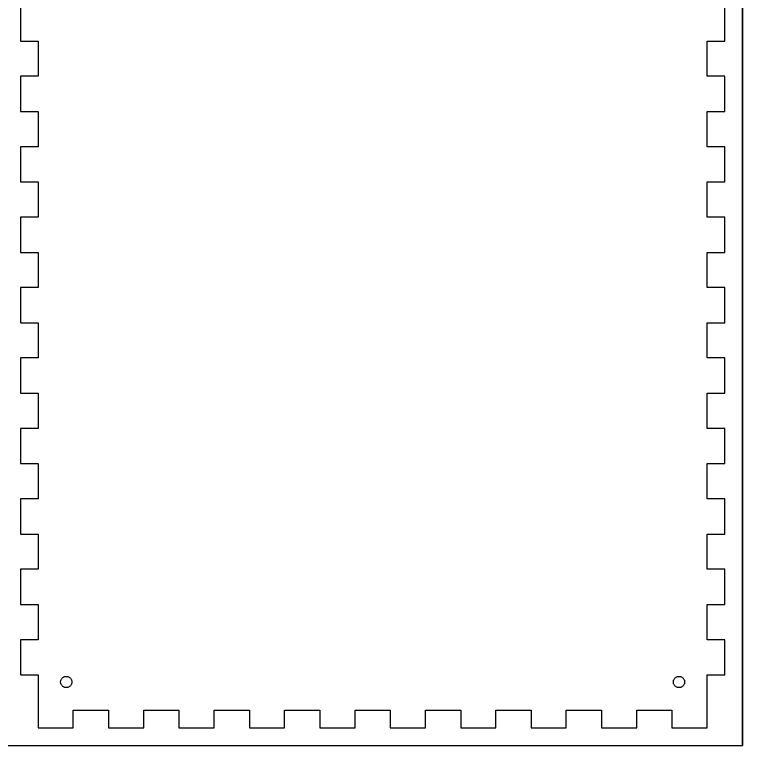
# Model space of a CAD drawing. Header units: millimetres. Extents: x 0 to 800, y 0 to 420.
# Drawn here: x 593.3 to 800, y 0 to 207.5 of the extents above; entities that cross this region are included whole.
import ezdxf

# ---------------------------------------------------------------- set-up
doc = ezdxf.new("R2010")
doc.units = ezdxf.units.MM
doc.header["$MEASUREMENT"] = 0
for name, color, linetype, true_color in [('CuttingLine', 18, 'Continuous', 0x000000), ('Offcut', 18, 'Continuous', 0x000000), ('Sheet', 18, 'Continuous', 0x000000)]:
    doc.layers.add(name, color=color, linetype=linetype, true_color=true_color)

msp = doc.modelspace()

# ---------------------------------------------------------------- linework, layer by layer
at = {"color": 7, "true_color": 0xffffff}
msp.add_lwpolyline([(595, 210), (595, 200), (600, 200), (600, 190), (595, 190), (595, 180), (600, 180), (600, 170), (595, 170), (595, 160), (600, 160), (600, 150), (595, 150), (595, 140), (600, 140), (600, 130), (595, 130), (595, 120), (600, 120), (600, 110), (595, 110), (595, 100), (600, 100), (600, 90), (595, 90), (595, 80), (600, 80), (600, 70), (595, 70), (595, 60), (600, 60), (600, 50), (595, 50), (595, 40), (600, 40), (600, 30), (595, 30), (595, 20), (600, 20), (600, 5), (610, 5), (610, 10), (620, 10), (620, 5), (630, 5), (630, 10), (640, 10), (640, 5), (650, 5), (650, 10), (660, 10), (660, 5), (670, 5), (670, 10), (680, 10), (680, 5), (690, 5), (690, 10), (700, 10), (700, 5), (710, 5), (710, 10), (720, 10), (720, 5), (730, 5), (730, 10), (740, 10), (740, 5), (750, 5), (750, 10), (760, 10), (760, 5), (770, 5), (770, 10), (780, 10), (780, 5), (790, 5), (790, 20), (795, 20), (795, 30), (790, 30), (790, 40), (795, 40), (795, 50), (790, 50), (790, 60), (795, 60), (795, 70), (790, 70), (790, 80), (795, 80), (795, 90), (790, 90), (790, 100), (795, 100), (795, 110), (790, 110), (790, 120), (795, 120), (795, 130), (790, 130), (790, 140), (795, 140), (795, 150), (790, 150), (790, 160), (795, 160), (795, 170), (790, 170), (790, 180), (795, 180), (795, 190), (790, 190), (790, 200), (795, 200), (795, 210)], dxfattribs=at)
for points in [[(608.33, 19.57), (608.49, 19.52), (608.65, 19.46), (608.8, 19.39), (608.94, 19.29), (609.07, 19.19), (609.19, 19.07), (609.29, 18.94), (609.39, 18.8), (609.46, 18.65), (609.52, 18.49), (609.56, 18.33), (609.59, 18.17), (609.6, 18), (609.59, 17.83), (609.56, 17.67), (609.52, 17.51), (609.46, 17.35), (609.39, 17.2), (609.29, 17.06), (609.19, 16.93), (609.07, 16.81), (608.94, 16.71), (608.8, 16.61), (608.65, 16.54), (608.49, 16.48), (608.33, 16.43), (608.17, 16.41), (608, 16.4), (607.83, 16.41), (607.67, 16.43), (607.51, 16.48), (607.35, 16.54), (607.2, 16.61), (607.06, 16.71), (606.93, 16.81), (606.81, 16.93), (606.71, 17.06), (606.61, 17.2), (606.54, 17.35), (606.48, 17.51), (606.43, 17.67), (606.41, 17.83), (606.4, 18), (606.41, 18.17), (606.43, 18.33), (606.48, 18.49), (606.54, 18.65), (606.61, 18.8), (606.71, 18.94), (606.81, 19.07), (606.93, 19.19), (607.06, 19.29), (607.2, 19.39), (607.35, 19.46), (607.51, 19.52), (607.67, 19.57), (607.83, 19.59), (608, 19.6), (608.17, 19.59)], [(782.33, 19.57), (782.49, 19.52), (782.65, 19.46), (782.8, 19.39), (782.94, 19.29), (783.07, 19.19), (783.19, 19.07), (783.29, 18.94), (783.39, 18.8), (783.46, 18.65), (783.52, 18.49), (783.56, 18.33), (783.59, 18.17), (783.6, 18), (783.59, 17.83), (783.56, 17.67), (783.52, 17.51), (783.46, 17.35), (783.39, 17.2), (783.29, 17.06), (783.19, 16.93), (783.07, 16.81), (782.94, 16.71), (782.8, 16.61), (782.65, 16.54), (782.49, 16.48), (782.33, 16.43), (782.17, 16.41), (782, 16.4), (781.83, 16.41), (781.67, 16.43), (781.51, 16.48), (781.35, 16.54), (781.2, 16.61), (781.06, 16.71), (780.93, 16.81), (780.81, 16.93), (780.71, 17.06), (780.61, 17.2), (780.54, 17.35), (780.48, 17.51), (780.43, 17.67), (780.41, 17.83), (780.4, 18), (780.41, 18.17), (780.43, 18.33), (780.48, 18.49), (780.54, 18.65), (780.61, 18.8), (780.71, 18.94), (780.81, 19.07), (780.93, 19.19), (781.06, 19.29), (781.2, 19.39), (781.35, 19.46), (781.51, 19.52), (781.67, 19.57), (781.83, 19.59), (782, 19.6), (782.17, 19.59)]]:
    msp.add_lwpolyline(points, close=True, dxfattribs=at)
at = {"layer": 'CuttingLine', "color": 18, "true_color": 0x000000}
msp.add_lwpolyline([(800, 0), (800, 420)], dxfattribs=at)
at = {"layer": 'Offcut', "color": 18, "true_color": 0x000000}
msp.add_lwpolyline([(800, 0), (800, 0), (800, 420), (800, 420)], close=True, dxfattribs=at)
at = {"layer": 'Sheet', "color": 18, "true_color": 0x000000}
msp.add_lwpolyline([(0, 0), (800, 0), (800, 420), (0, 420)], close=True, dxfattribs=at)

doc.saveas('drawing.dxf')
